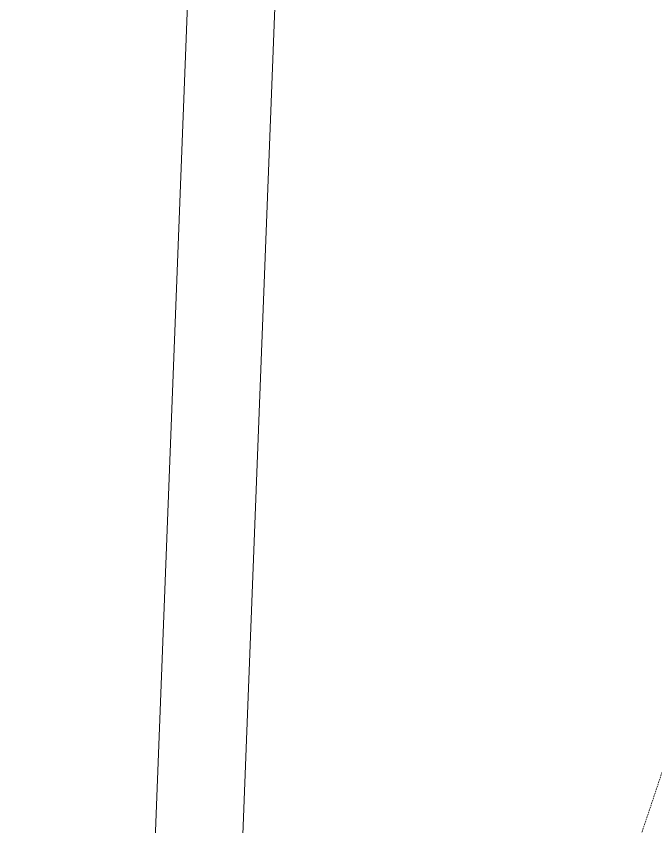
# Model space of a CAD drawing. Header units: millimetres. Extents: x 32078 to 83548, y -4690 to 56252.
# Drawn here: x 77208 to 79804, y 15615 to 18908 of the extents above; entities that cross this region are included whole.
import ezdxf

# ---------------------------------------------------------------- set-up
doc = ezdxf.new("R2010")
doc.units = ezdxf.units.MM
doc.header["$MEASUREMENT"] = 0
doc.linetypes.add('DGN Style 2', pattern=[10, 6, -4])
for name, color, linetype, lineweight in [('EQPM-OVHD', 62, 'DGN Style 2', 13), ('FNSH-FLOR', 220, 'Continuous', 0), ('WALL-LNIG', 1, 'Continuous', 0)]:
    doc.layers.add(name, color=color, linetype=linetype, lineweight=lineweight)

msp = doc.modelspace()

# ---------------------------------------------------------------- linework, layer by layer
at = {"layer": 'EQPM-OVHD', "linetype": 'DGN Style 2', "lineweight": 0, "flags": 128}
msp.add_lwpolyline([(78856.1, 12929.6), (80213.6, 16982.7), (81195.4, 12839.2)], dxfattribs=at)

# ---------------------------------------------------------------- wipeouts: each hides what was drawn before it
msp.add_wipeout([(78207, 17884.4), (78137, 17887.1), (78090.7, 16688), (78160.6, 16685.3)]).dxf.layer = 'WALL-LNIG'

# ---------------------------------------------------------------- next in the draw order: linework, layer by layer
at = {"layer": 'FNSH-FLOR', "flags": 128}
for points in [[(79429.1, 49249.6), (77562.7, 955.6), (77208, 969.3), (79074.4, 49263.3), (79429.1, 49249.6)], [(79429.1, 49249.6), (77562.7, 955.6), (80790, 830.9), (80783.9, 671.5), (81303.7, 651.4), (83182.6, 49264.1), (82662.6, 49284.2), (82656.4, 49124.8), (79429.1, 49249.6)]]:
    msp.add_lwpolyline(points, close=True, dxfattribs=at)

doc.saveas('drawing.dxf')
